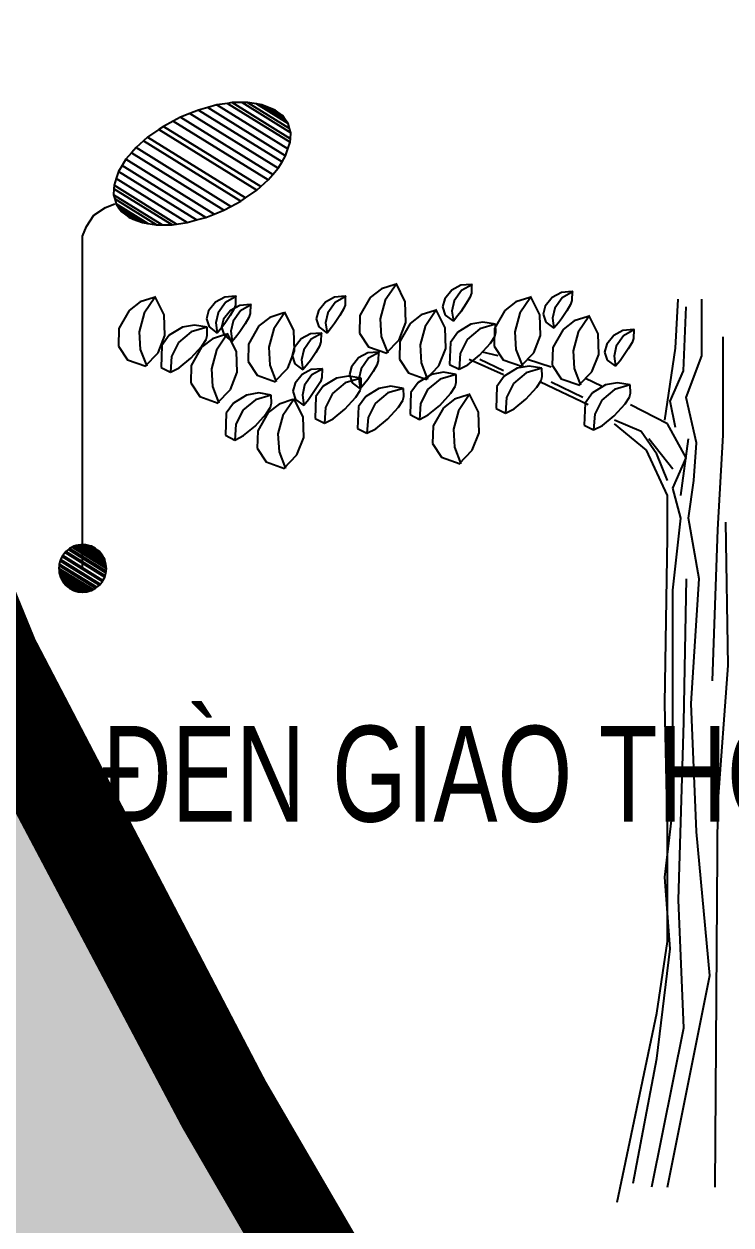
# Model space of a CAD drawing. Header units: millimetres. Extents: x 476643 to 477419, y 1110674 to 1111494.
# Drawn here: x 476798.14 to 476801.82, y 1111093.48 to 1111099.75 of the extents above; entities that cross this region are included whole.
import ezdxf

# ---------------------------------------------------------------- set-up
doc = ezdxf.new("R2010")
doc.units = ezdxf.units.MM
doc.header["$LTSCALE"] = 0.001
doc.header["$MEASUREMENT"] = 0
doc.layers.add('D-CONGTRINH', color=7, linetype='Continuous', lineweight=15)
doc.layers.add('HT_Text', color=7, linetype='Continuous', lineweight=15)
for name, color, linetype in [('HT_duong', 1, 'Continuous'), ('HT_thuc vat', 3, 'Continuous'), ('Ky hieu', 7, 'Continuous')]:
    doc.layers.add(name, color=color, linetype=linetype)
doc.styles.add('DIM', font='VAVON.TTF')

# ---------------------------------------------------------------- blocks, each defined once
blk = doc.blocks.new('Cot den')
at = {"layer": 'Ky hieu', "color": 5, "linetype": 'Continuous'}
for p, q in [((474186.0453, 1112245.1739), (474186.1261, 1112245.2277)), ((474186.1261, 1112245.2277), (474186.1934, 1112245.2547)), ((474185.9645, 1112245.0258), (474185.9914, 1112245.0931)), ((474185.9914, 1112245.0931), (474186.0453, 1112245.1739)), ((474185.9645, 1112242.6696), (474185.9645, 1112245.0258))]:
    blk.add_line(p, q, dxfattribs=at)
mesh = blk.add_polyface(dxfattribs=at)
corners = [(474186.2932, 1112245.159), (474186.2396, 1112245.1992), (474186.324, 1112245.1469), (474186.2223, 1112245.2245), (474186.3883, 1112245.1216), (474186.2017, 1112245.2545), (474186.4263, 1112245.1153), (474186.1921, 1112245.289), (474186.4891, 1112245.1049), (474186.1837, 1112245.3191), (474186.5285, 1112245.1053), (474186.186, 1112245.3618), (474186.5986, 1112245.106), (474186.1873, 1112245.386), (474186.6311, 1112245.1108), (474186.2035, 1112245.4342), (474186.707, 1112245.1221), (474186.2198, 1112245.4828), (474186.7723, 1112245.1403), (474186.2456, 1112245.5264), (474186.8386, 1112245.1587), (474186.2718, 1112245.5708), (474186.898, 1112245.1825), (474186.3103, 1112245.6158), (474186.9655, 1112245.2096), (474186.3431, 1112245.654), (474187.0162, 1112245.2367), (474186.3966, 1112245.7015), (474187.086, 1112245.2741), (474186.4251, 1112245.7267), (474187.1188, 1112245.2966), (474186.505, 1112245.7815), (474187.1987, 1112245.3514), (474186.5377, 1112245.804), (474187.2271, 1112245.3766), (474186.6076, 1112245.8414), (474187.2807, 1112245.424), (474186.6583, 1112245.8685), (474187.3134, 1112245.4623), (474186.7257, 1112245.8955), (474187.3519, 1112245.5073), (474186.7851, 1112245.9193), (474187.3782, 1112245.5516), (474186.8514, 1112245.9378), (474187.4039, 1112245.5952), (474186.9168, 1112245.956), (474187.4202, 1112245.6438), (474186.9926, 1112245.9672), (474187.4364, 1112245.6921), (474187.0251, 1112245.9721), (474187.4377, 1112245.7163), (474187.0953, 1112245.9728), (474187.4401, 1112245.759), (474187.1347, 1112245.9732), (474187.4317, 1112245.789), (474187.422, 1112245.8235), (474187.1974, 1112245.9628), (474187.422, 1112245.8235), (474187.4015, 1112245.8535), (474187.2355, 1112245.9565), (474187.3842, 1112245.8788), (474187.2998, 1112245.9312), (474187.3306, 1112245.9191)]
mesh.append_faces([[corners[k] for k in face] for face in [(0, 0, 2, 1), (1, 2, 4, 3), (3, 4, 6, 5), (5, 6, 8, 7), (7, 8, 10, 9), (9, 10, 12, 11), (11, 12, 14, 13), (13, 14, 16, 15), (15, 16, 18, 17), (17, 18, 20, 19), (19, 20, 22, 21), (21, 22, 24, 23), (23, 24, 26, 25), (25, 26, 28, 27), (27, 28, 30, 29), (29, 30, 32, 31), (31, 32, 34, 33), (33, 34, 36, 35), (35, 36, 38, 37), (37, 38, 40, 39), (39, 40, 42, 41), (41, 42, 44, 43), (43, 44, 46, 45), (45, 46, 48, 47), (47, 48, 50, 49), (49, 50, 52, 51), (51, 52, 54, 53), (53, 54, 57, 56), (56, 55, 58, 59), (59, 58, 60, 61), (61, 60, 62, 62)]], dxfattribs={"vtx0": -1, "vtx2": -1, "color": 5})
mesh = blk.add_polyface(dxfattribs=at)
corners = [(474185.8724, 1112242.5287), (474185.8564, 1112242.5417), (474185.9026, 1112242.5131), (474185.8455, 1112242.5506), (474185.9089, 1112242.5113), (474185.8319, 1112242.5673), (474185.9339, 1112242.5041), (474185.8236, 1112242.5775), (474185.9434, 1112242.5032), (474185.8151, 1112242.5939), (474185.9645, 1112242.5013), (474185.808, 1112242.6076), (474185.9776, 1112242.5025), (474185.8037, 1112242.6228), (474185.9951, 1112242.5041), (474185.799, 1112242.6389), (474186.0098, 1112242.5083), (474185.7975, 1112242.655), (474186.0265, 1112242.5131), (474185.7962, 1112242.6696), (474186.0385, 1112242.5193), (474185.7962, 1112242.6696), (474186.0566, 1112242.5287), (474185.798, 1112242.689), (474186.0648, 1112242.5354), (474185.799, 1112242.7002), (474186.0835, 1112242.5506), (474185.8056, 1112242.7229), (474186.089, 1112242.5573), (474185.808, 1112242.7315), (474186.1054, 1112242.5775), (474185.8199, 1112242.7545), (474186.1091, 1112242.5847), (474185.8236, 1112242.7617), (474186.121, 1112242.6076), (474185.84, 1112242.7818), (474186.1235, 1112242.6162), (474185.8455, 1112242.7886), (474186.13, 1112242.6389), (474185.8642, 1112242.8037), (474186.131, 1112242.6501), (474185.8724, 1112242.8104), (474186.1328, 1112242.6696), (474185.8905, 1112242.8198), (474186.1315, 1112242.6841), (474185.9026, 1112242.826), (474186.13, 1112242.7002), (474185.9193, 1112242.8308), (474186.1254, 1112242.7163), (474185.9339, 1112242.8351), (474186.121, 1112242.7315), (474185.9514, 1112242.8367), (474186.1139, 1112242.7453), (474185.9645, 1112242.8379), (474186.1054, 1112242.7617), (474185.9856, 1112242.8359), (474186.0971, 1112242.7718), (474185.9951, 1112242.8351), (474186.0835, 1112242.7886), (474186.0201, 1112242.8279), (474186.0726, 1112242.7975), (474186.0265, 1112242.826), (474186.0566, 1112242.8104)]
mesh.append_faces([[corners[k] for k in face] for face in [(0, 0, 2, 1), (1, 2, 4, 3), (3, 4, 6, 5), (5, 6, 8, 7), (7, 8, 10, 9), (9, 10, 12, 11), (11, 12, 14, 13), (13, 14, 16, 15), (15, 16, 18, 17), (17, 18, 20, 19), (21, 20, 22, 23), (23, 22, 24, 25), (25, 24, 26, 27), (27, 26, 28, 29), (29, 28, 30, 31), (31, 30, 32, 33), (33, 32, 34, 35), (35, 34, 36, 37), (37, 36, 38, 39), (39, 38, 40, 41), (41, 40, 42, 43), (43, 42, 44, 45), (45, 44, 46, 47), (47, 46, 48, 49), (49, 48, 50, 51), (51, 50, 52, 53), (53, 52, 54, 55), (55, 54, 56, 57), (57, 56, 58, 59), (59, 58, 60, 61), (61, 60, 62, 62)]], dxfattribs={"vtx0": -1, "vtx2": -1, "color": 5})
blk = doc.blocks.new('tree50')
for p, q in [((-1879.5884, 4727.1356), (-1937.5472, 4682.3356)), ((-1807.4204, 4750.4996), (-1879.5884, 4727.1356)), ((-1803.0988, 4750.4996), (-1859.4468, 4667.5916)), ((-1754.6128, 4660.1676), (-1803.0988, 4756.6996)), ((-1512.4984, 4719.5196), (-1549.1196, 4674.1316)), ((-1464.94, 4745.6916), (-1512.4984, 4719.5196)), ((-1461.4484, 4717.7356), (-1499.4856, 4663.7316)), ((-1408.4212, 4750.4996), (-1464.94, 4745.6916)), ((-1404.0756, 4750.4996), (-1461.4484, 4717.7356)), ((-1409.7884, 4704.0156), (-1417.0884, 4682.3356)), ((-1408.4212, 4750.4996), (-1409.7884, 4704.0156)), ((-940.1352, 4708.4836), (-987.718, 4682.3356)), ((-883.6408, 4713.3196), (-940.1352, 4708.4836)), ((-879.2952, 4713.3196), (-936.644, 4680.5556)), ((-883.6408, 4713.3196), (-885.008, 4666.8316)), ((-3137.3276, 4658.9476), (-3195.2864, 4614.1716)), ((-3065.1596, 4682.3356), (-3137.3276, 4658.9476)), ((-3060.8384, 4682.3356), (-3117.186, 4599.4036)), ((-3012.352, 4591.9796), (-3060.8384, 4688.5356)), ((-2744.2368, 4657.5556), (-2780.8332, 4612.1476)), ((-2696.6536, 4683.7036), (-2744.2368, 4657.5556)), ((-2693.1624, 4655.7476), (-2731.224, 4601.7716)), ((-2640.1352, 4688.5356), (-2696.6536, 4683.7036)), ((-2635.7896, 4688.5356), (-2693.1624, 4655.7476)), ((-2618.5776, 4640.3196), (-2666.1604, 4614.1716)), ((-2641.5268, 4642.0276), (-2648.802, 4620.3476)), ((-2640.1352, 4688.5356), (-2641.5268, 4642.0276)), ((-2562.0588, 4645.1556), (-2618.5776, 4640.3196)), ((-2557.7376, 4645.1556), (-2615.0864, 4612.3636)), ((-2562.0588, 4645.1556), (-2563.4504, 4598.6436)), ((-2171.7268, 4657.5556), (-2208.348, 4612.1476)), ((-2124.1684, 4683.7036), (-2171.7268, 4657.5556)), ((-2120.6772, 4655.7476), (-2158.7144, 4601.7716)), ((-2067.6496, 4688.5356), (-2124.1684, 4683.7036)), ((-2063.304, 4688.5356), (-2120.6772, 4655.7476)), ((-2069.0168, 4642.0276), (-2076.3168, 4620.3476)), ((-2067.6496, 4688.5356), (-2069.0168, 4642.0276)), ((-1937.5472, 4682.3356), (-1991.136, 4587.8276)), ((-1859.4468, 4667.5916), (-1885.4964, 4570.7876)), ((-1751.0484, 4552.1836), (-1754.6128, 4660.1676)), ((-1549.1196, 4674.1316), (-1560.2036, 4632.7516)), ((-1499.4856, 4663.7316), (-1511.0824, 4611.4396)), ((-1436.888, 4649.7676), (-1464.7932, 4607.9716)), ((-1417.0884, 4682.3356), (-1436.888, 4649.7676)), ((-1176.976, 4658.9476), (-1234.9348, 4614.1716)), ((-1104.8324, 4682.3356), (-1176.976, 4658.9476)), ((-1100.4868, 4682.3356), (-1156.8344, 4599.4036)), ((-1052.0248, 4591.9796), (-1100.4868, 4688.5356)), ((-987.718, 4682.3356), (-1024.3392, 4636.9516)), ((-936.644, 4680.5556), (-974.7056, 4626.5516)), ((-892.308, 4645.1556), (-912.1076, 4612.5836)), ((-885.008, 4666.8316), (-892.308, 4645.1556)), ((-344.968, 4416.9076), (-331.152, 4673.2556)), ((-206.98, 4377.4796), (-206.98, 4673.2556)), ((-3195.2864, 4614.1716), (-3248.8752, 4519.6396)), ((-3117.186, 4599.4036), (-3143.2356, 4502.5996)), ((-3008.7876, 4484.0196), (-3012.352, 4591.9796)), ((-2780.8332, 4612.1476), (-2791.9416, 4570.7876)), ((-2731.224, 4601.7716), (-2742.7964, 4549.4756)), ((-2666.1604, 4614.1716), (-2702.7572, 4568.7636)), ((-2668.602, 4587.8036), (-2696.5072, 4545.9836)), ((-2648.802, 4620.3476), (-2668.602, 4587.8036)), ((-2615.0864, 4612.3636), (-2653.148, 4558.3876)), ((-2570.7504, 4576.9636), (-2590.55, 4544.4196)), ((-2563.4504, 4598.6436), (-2570.7504, 4576.9636)), ((-2460.7404, 4578.3796), (-2518.6996, 4533.5796)), ((-2388.5972, 4601.7716), (-2460.7404, 4578.3796)), ((-2384.2512, 4601.7716), (-2440.5988, 4518.8356)), ((-2335.7896, 4511.4116), (-2384.2512, 4607.9716)), ((-2208.348, 4612.1476), (-2219.432, 4570.7876)), ((-2158.7144, 4601.7716), (-2170.3108, 4549.4756)), ((-2096.1164, 4587.8036), (-2124.022, 4545.9836)), ((-2076.3168, 4620.3476), (-2096.1164, 4587.8036)), ((-1991.136, 4587.8276), (-1993.9192, 4496.3996)), ((-1671.4096, 4590.7836), (-1729.3684, 4545.9836)), ((-1599.2416, 4614.1716), (-1671.4096, 4590.7836)), ((-1594.9204, 4614.1716), (-1651.268, 4531.2396)), ((-1546.434, 4523.8156), (-1594.9204, 4620.3476)), ((-1560.2036, 4632.7516), (-1546.4828, 4590.3916)), ((-1546.4828, 4590.3916), (-1503.8316, 4558.3876)), ((-1511.0824, 4611.4396), (-1503.8316, 4558.3876)), ((-1479.808, 4587.6596), (-1503.8316, 4558.3876)), ((-1464.7932, 4607.9716), (-1479.808, 4587.6596)), ((-1234.9348, 4614.1716), (-1288.5236, 4519.6396)), ((-1156.8344, 4599.4036), (-1182.884, 4502.5996)), ((-1048.436, 4484.0196), (-1052.0248, 4591.9796)), ((-1024.3392, 4636.9516), (-1035.4232, 4595.5676)), ((-1035.4232, 4595.5676), (-1021.7024, 4553.2116)), ((-974.7056, 4626.5516), (-986.302, 4574.2556)), ((-912.1076, 4612.5836), (-940.0132, 4570.7876)), ((-801.2192, 4583.1676), (-873.3872, 4559.8036)), ((-796.898, 4583.1676), (-853.2456, 4500.2556)), ((-748.436, 4492.8116), (-796.898, 4589.3676)), ((-303.564, 4298.5956), (-289.768, 4633.7996)), ((-3248.8752, 4519.6396), (-3251.6584, 4428.2356)), ((-2917.8452, 4526.6236), (-2986.4732, 4484.9716)), ((-2855.1496, 4538.0996), (-2917.8452, 4526.6236)), ((-2789.2072, 4526.6236), (-2871.898, 4502.7716)), ((-2789.2072, 4526.6236), (-2855.1496, 4538.0996)), ((-2791.9416, 4570.7876), (-2778.1968, 4528.4076)), ((-2787.9136, 4484.2876), (-2789.2072, 4526.6236)), ((-2778.1968, 4528.4076), (-2735.5452, 4496.3996)), ((-2742.7964, 4549.4756), (-2735.5452, 4496.3996)), ((-2711.5464, 4525.6716), (-2735.5452, 4496.3996)), ((-2702.7572, 4568.7636), (-2713.8656, 4527.4036)), ((-2713.8656, 4527.4036), (-2700.1204, 4485.0236)), ((-2696.5072, 4545.9836), (-2711.5464, 4525.6716)), ((-2653.148, 4558.3876), (-2664.7444, 4506.0916)), ((-2590.55, 4544.4196), (-2618.4556, 4502.5996)), ((-2518.6996, 4533.5796), (-2572.2884, 4439.0756)), ((-2440.5988, 4518.8356), (-2466.6488, 4422.0316)), ((-2219.432, 4570.7876), (-2205.7112, 4528.4076)), ((-2205.7112, 4528.4076), (-2163.06, 4496.3996)), ((-2170.3108, 4549.4756), (-2163.06, 4496.3996)), ((-2139.0364, 4525.6716), (-2163.06, 4496.3996)), ((-2124.022, 4545.9836), (-2139.0364, 4525.6716)), ((-1885.4964, 4570.7876), (-1880.0032, 4477.8676)), ((-1787.1568, 4461.3156), (-1751.0484, 4552.1836)), ((-1729.3684, 4545.9836), (-1782.9572, 4451.4756)), ((-1651.268, 4531.2396), (-1677.3176, 4434.4356)), ((-1542.8696, 4415.8316), (-1546.434, 4523.8156)), ((-1412.01, 4542.2476), (-1480.638, 4500.5996)), ((-1366.0628, 4518.3956), (-1431.9564, 4463.0236)), ((-1349.3148, 4553.7236), (-1412.01, 4542.2476)), ((-1283.3724, 4542.2476), (-1366.0628, 4518.3956)), ((-1283.3724, 4542.2476), (-1349.3148, 4553.7236)), ((-1288.5236, 4519.6396), (-1291.3068, 4428.2356)), ((-1282.054, 4499.9156), (-1283.3724, 4542.2476)), ((-1021.7024, 4553.2116), (-979.0512, 4521.2036)), ((-986.302, 4574.2556), (-979.0512, 4521.2036)), ((-931.346, 4515.0036), (-984.9348, 4420.4956)), ((-955.0276, 4550.4756), (-979.0512, 4521.2036)), ((-940.0132, 4570.7876), (-955.0276, 4550.4756)), ((-873.3872, 4559.8036), (-931.346, 4515.0036)), ((-562.6936, 4515.0036), (-619.2124, 4510.1676)), ((-558.348, 4515.0036), (-615.7212, 4482.2396)), ((-562.6936, 4515.0036), (-564.0852, 4468.4916)), ((-3143.2356, 4502.5996), (-3137.7424, 4409.6796)), ((-3044.896, 4393.1516), (-3008.7876, 4484.0196)), ((-2986.4732, 4484.9716), (-3024.2904, 4431.5556)), ((-2871.898, 4502.7716), (-2937.7912, 4447.3996)), ((-2760.008, 4466.8316), (-2817.9672, 4422.0316)), ((-2816.2092, 4428.2836), (-2793.6508, 4463.2436)), ((-2793.6508, 4463.2436), (-2787.9136, 4484.2876)), ((-2687.84, 4490.1996), (-2760.008, 4466.8316)), ((-2683.5188, 4490.1996), (-2739.842, 4407.2876)), ((-2700.1204, 4485.0236), (-2657.4936, 4453.0156)), ((-2635.0324, 4399.8636), (-2683.5188, 4496.3996)), ((-2664.7444, 4506.0916), (-2657.4936, 4453.0156)), ((-2633.47, 4482.2876), (-2657.4936, 4453.0156)), ((-2618.4556, 4502.5996), (-2633.47, 4482.2876)), ((-2332.2004, 4403.4316), (-2335.7896, 4511.4116)), ((-2297.508, 4465.4156), (-2334.1292, 4420.0316)), ((-2249.9252, 4491.5876), (-2297.508, 4465.4156)), ((-2246.434, 4463.6356), (-2284.4956, 4409.6316)), ((-2193.4312, 4496.3996), (-2249.9252, 4491.5876)), ((-2189.0852, 4496.3996), (-2246.434, 4463.6356)), ((-2193.4312, 4496.3996), (-2194.7984, 4449.9156)), ((-1993.9192, 4496.3996), (-1946.8488, 4425.3036)), ((-1880.0032, 4477.8676), (-1846.4584, 4391.0516)), ((-1855.1252, 4391.0516), (-1787.1568, 4461.3156)), ((-1782.9572, 4451.4756), (-1785.7404, 4360.0476)), ((-1480.638, 4500.5996), (-1518.4556, 4447.1796)), ((-1431.9564, 4463.0236), (-1468.6996, 4389.6356)), ((-1310.3744, 4443.9076), (-1287.8156, 4478.8676)), ((-1287.8156, 4478.8676), (-1282.054, 4499.9156)), ((-1182.884, 4502.5996), (-1177.4152, 4409.6796)), ((-1084.5444, 4393.1516), (-1048.436, 4484.0196)), ((-853.2456, 4500.2556), (-879.2952, 4403.4316)), ((-744.8472, 4384.8516), (-748.436, 4492.8116)), ((-666.7708, 4484.0196), (-703.392, 4438.6116)), ((-619.2124, 4510.1676), (-666.7708, 4484.0196)), ((-615.7212, 4482.2396), (-653.7824, 4428.2356)), ((-564.0852, 4468.4916), (-571.3608, 4446.8156)), ((-96.58, 3963.3796), (-96.58, 4476.0636)), ((-3251.6584, 4428.2356), (-3204.5884, 4357.1396)), ((-3137.7424, 4409.6796), (-3104.1976, 4322.8636)), ((-3112.8648, 4322.8636), (-3044.896, 4393.1516)), ((-3024.2904, 4431.5556), (-3029.0024, 4317.0516)), ((-2937.7912, 4447.3996), (-2974.5344, 4374.0116)), ((-2873.4848, 4365.0036), (-2816.2092, 4428.2836)), ((-2817.9672, 4422.0316), (-2871.556, 4327.5276)), ((-2739.842, 4407.2876), (-2765.9164, 4310.4876)), ((-2631.468, 4291.8836), (-2635.0324, 4399.8636)), ((-2572.2884, 4439.0756), (-2575.0716, 4347.6676)), ((-2466.6488, 4422.0316), (-2461.18, 4329.1156)), ((-2368.3088, 4312.5836), (-2332.2004, 4403.4316)), ((-2334.1292, 4420.0316), (-2345.2132, 4378.6516)), ((-2284.4956, 4409.6316), (-2296.092, 4357.3356)), ((-2221.898, 4395.6676), (-2249.8032, 4353.8676)), ((-2202.098, 4428.2356), (-2221.898, 4395.6676)), ((-2194.7984, 4449.9156), (-2202.098, 4428.2356)), ((-1950.682, 4392.4196), (-1998.2652, 4366.2476)), ((-1894.1636, 4397.2516), (-1950.682, 4392.4196)), ((-1889.8176, 4397.2516), (-1947.1908, 4364.4636)), ((-1946.8488, 4425.3036), (-1850.804, 4391.0516)), ((-1894.1636, 4397.2516), (-1895.5552, 4350.7436)), ((-1677.3176, 4434.4356), (-1671.8244, 4341.5156)), ((-1578.978, 4324.9636), (-1542.8696, 4415.8316)), ((-1518.4556, 4447.1796), (-1523.1672, 4332.6796)), ((-1468.6996, 4389.6356), (-1474.0952, 4307.7516)), ((-1367.6496, 4380.6276), (-1310.3744, 4443.9076)), ((-1269.4808, 4377.4796), (-1352.2688, 4397.1796)), ((-1291.3068, 4428.2356), (-1244.2368, 4357.1396)), ((-1177.4152, 4409.6796), (-1143.846, 4322.8636)), ((-1152.5376, 4322.8636), (-1084.5444, 4393.1516)), ((-984.9348, 4420.4956), (-987.718, 4329.0636)), ((-879.2952, 4403.4316), (-873.802, 4310.5356)), ((-703.392, 4438.6116), (-714.5004, 4397.2516)), ((-714.5004, 4397.2516), (-700.7552, 4354.8716)), ((-653.7824, 4428.2356), (-665.3548, 4375.9396)), ((-591.1604, 4414.2716), (-619.0656, 4372.4476)), ((-571.3608, 4446.8156), (-591.1604, 4414.2716)), ((-400.144, 4042.2596), (-344.968, 4416.9076)), ((-3204.5884, 4357.1396), (-3108.5432, 4322.8636)), ((-2974.5344, 4374.0116), (-2979.93, 4292.1276)), ((-2933.9584, 4314.9796), (-2873.4848, 4365.0036)), ((-2871.556, 4327.5276), (-2874.3392, 4236.0956)), ((-2575.0716, 4347.6676), (-2528.0012, 4276.5756)), ((-2461.18, 4329.1156), (-2427.6108, 4242.2956)), ((-2345.2132, 4378.6516), (-2331.468, 4336.2916)), ((-2331.468, 4336.2916), (-2288.8412, 4304.2836)), ((-2296.092, 4357.3356), (-2288.8412, 4304.2836)), ((-2264.8176, 4333.5556), (-2288.8412, 4304.2836)), ((-2249.8032, 4353.8676), (-2264.8176, 4333.5556)), ((-1998.2652, 4366.2476), (-2034.8616, 4320.8636)), ((-1947.1908, 4364.4636), (-1985.2524, 4310.4876)), ((-1902.8304, 4329.0636), (-1922.6304, 4296.5196)), ((-1895.5552, 4350.7436), (-1902.8304, 4329.0636)), ((-1785.7404, 4360.0476), (-1738.6704, 4288.9516)), ((-1671.8244, 4341.5156), (-1638.2796, 4254.6996)), ((-1523.1672, 4332.6796), (-1474.0952, 4307.7516)), ((-1474.0952, 4307.7516), (-1428.1236, 4330.6036)), ((-1428.1236, 4330.6036), (-1367.6496, 4380.6276)), ((-1241.8684, 4278.8676), (-1421.2632, 4357.7516)), ((-1241.8684, 4298.5956), (-1366.0628, 4357.7516)), ((-1244.2368, 4357.1396), (-1148.1916, 4322.8636)), ((-993.5044, 4318.3236), (-1117.6984, 4357.7516)), ((-987.718, 4329.0636), (-940.648, 4257.9716)), ((-780.9556, 4293.9836), (-744.8472, 4384.8516)), ((-700.7552, 4354.8716), (-658.104, 4322.8636)), ((-665.3548, 4375.9396), (-658.104, 4322.8636)), ((-634.0804, 4352.1356), (-658.104, 4322.8636)), ((-619.0656, 4372.4476), (-634.0804, 4352.1356)), ((-289.768, 4160.5716), (-206.98, 4377.4796)), ((-3029.0024, 4317.0516), (-2979.93, 4292.1276)), ((-2979.93, 4292.1276), (-2933.9584, 4314.9796)), ((-2765.9164, 4310.4876), (-2760.4232, 4217.5676)), ((-2667.5764, 4201.0116), (-2631.468, 4291.8836)), ((-2528.0012, 4276.5756), (-2431.9564, 4242.2956)), ((-2436.302, 4242.2956), (-2368.3088, 4312.5836)), ((-2293.1624, 4279.4796), (-2329.7836, 4234.0956)), ((-2245.604, 4305.6516), (-2293.1624, 4279.4796)), ((-2242.1128, 4277.6996), (-2280.174, 4223.7196)), ((-2189.0852, 4310.4876), (-2245.604, 4305.6516)), ((-2184.7396, 4310.4876), (-2242.1128, 4277.6996)), ((-2190.4768, 4263.9756), (-2197.7524, 4242.2956)), ((-2189.0852, 4310.4876), (-2190.4768, 4263.9756)), ((-2051.5608, 4272.0316), (-2114.2564, 4260.5596)), ((-1985.6428, 4260.5596), (-2051.5608, 4272.0316)), ((-2034.8616, 4320.8636), (-2045.97, 4279.4796)), ((-2045.97, 4279.4796), (-2032.2248, 4237.1196)), ((-1985.2524, 4310.4876), (-1996.8244, 4258.1916)), ((-1922.6304, 4296.5196), (-1950.5356, 4254.6996)), ((-1738.6704, 4288.9516), (-1642.6252, 4254.6996)), ((-1618.6752, 4280.4316), (-1687.3276, 4238.7556)), ((-1646.9468, 4254.6996), (-1578.978, 4324.9636)), ((-1555.98, 4291.9076), (-1618.6752, 4280.4316)), ((-1490.062, 4280.4316), (-1572.7524, 4256.5556)), ((-1490.062, 4280.4316), (-1555.98, 4291.9076)), ((-1488.7436, 4238.0756), (-1490.062, 4280.4316)), ((-1238.768, 4271.0076), (-1276.5852, 4217.5916)), ((-1170.1156, 4312.6596), (-1238.768, 4271.0076)), ((-1124.1928, 4288.8076), (-1190.0864, 4233.4356)), ((-1107.4448, 4324.1556), (-1170.1156, 4312.6596)), ((-1041.5024, 4312.6596), (-1124.1928, 4288.8076)), ((-1041.5024, 4312.6596), (-1107.4448, 4324.1556)), ((-1045.9456, 4249.2796), (-1040.184, 4270.3236)), ((-1040.184, 4270.3236), (-1041.5024, 4312.6596)), ((-873.802, 4310.5356), (-840.2572, 4223.7196)), ((-848.9484, 4223.7196), (-780.9556, 4293.9836)), ((-372.556, 4140.8436), (-303.564, 4298.5956)), ((-2874.3392, 4236.0956), (-2827.2688, 4165.0036)), ((-2760.4232, 4217.5676), (-2726.8784, 4130.7476)), ((-2735.5452, 4130.7476), (-2667.5764, 4201.0116)), ((-2329.7836, 4234.0956), (-2340.892, 4192.7116)), ((-2280.174, 4223.7196), (-2291.7464, 4171.4236)), ((-2217.552, 4209.7516), (-2245.4572, 4167.9316)), ((-2182.884, 4218.9076), (-2220.7016, 4165.4916)), ((-2197.7524, 4242.2956), (-2217.552, 4209.7516)), ((-2114.2564, 4260.5596), (-2182.884, 4218.9076)), ((-2068.3332, 4236.7076), (-2134.2268, 4181.3356)), ((-1985.6428, 4260.5596), (-2068.3332, 4236.7076)), ((-2032.2248, 4237.1196), (-1989.5736, 4205.1156)), ((-1996.8244, 4258.1916), (-1989.5736, 4205.1156)), ((-1990.062, 4197.1796), (-1984.3244, 4218.2236)), ((-1965.5744, 4234.3876), (-1989.5736, 4205.1156)), ((-1984.3244, 4218.2236), (-1985.6428, 4260.5596)), ((-1950.5356, 4254.6996), (-1965.5744, 4234.3876)), ((-1892.5032, 4207.7516), (-1961.1312, 4166.0876)), ((-1829.808, 4219.2276), (-1892.5032, 4207.7516)), ((-1763.8656, 4207.7516), (-1846.556, 4183.8996)), ((-1763.8656, 4207.7516), (-1829.808, 4219.2276)), ((-1762.5472, 4165.4156), (-1763.8656, 4207.7516)), ((-1687.3276, 4238.7556), (-1725.1204, 4185.3396)), ((-1638.646, 4201.1836), (-1675.3648, 4127.8076)), ((-1572.7524, 4256.5556), (-1638.646, 4201.1836)), ((-1517.064, 4182.0676), (-1494.5052, 4217.0516)), ((-1494.5052, 4217.0516), (-1488.7436, 4238.0756)), ((-1276.5852, 4217.5916), (-1281.2972, 4103.0996)), ((-1190.0864, 4233.4356), (-1226.8052, 4160.0596)), ((-1125.7796, 4151.0516), (-1068.5044, 4214.3196)), ((-1068.5044, 4214.3196), (-1045.9456, 4249.2796)), ((-800.3156, 4121.1316), (-1048.7044, 4239.4396)), ((-827.9036, 4160.5716), (-993.5044, 4239.4396)), ((-940.648, 4257.9716), (-844.6028, 4223.7196)), ((-731.3216, 4219.7156), (-814.1096, 4259.1676)), ((-709.7396, 4225.3556), (-778.392, 4183.7036)), ((-663.8168, 4201.4996), (-729.7104, 4146.1316)), ((-647.0444, 4236.8276), (-709.7396, 4225.3556)), ((-581.1264, 4225.3556), (-663.8168, 4201.4996)), ((-581.1264, 4225.3556), (-647.0444, 4236.8276)), ((-579.808, 4183.0196), (-581.1264, 4225.3556)), ((-2827.2688, 4165.0036), (-2731.224, 4130.7476)), ((-2582.4204, 4172.5476), (-2651.0728, 4130.8836)), ((-2536.4976, 4148.6796), (-2602.3908, 4093.3116)), ((-2519.7248, 4184.0196), (-2582.4204, 4172.5476)), ((-2453.8068, 4172.5476), (-2536.4976, 4148.6796)), ((-2453.8068, 4172.5476), (-2519.7248, 4184.0196)), ((-2452.4888, 4130.1996), (-2453.8068, 4172.5476)), ((-2340.892, 4149.3396), (-2413.0356, 4125.9636)), ((-2336.5464, 4149.3396), (-2392.894, 4066.4196)), ((-2340.892, 4192.7116), (-2327.1468, 4150.3556)), ((-2288.0844, 4058.9836), (-2336.5464, 4155.5436)), ((-2327.1468, 4150.3556), (-2284.4956, 4118.3476)), ((-2291.7464, 4171.4236), (-2284.4956, 4118.3476)), ((-2260.472, 4147.6316), (-2284.4956, 4118.3476)), ((-2245.4572, 4167.9316), (-2260.472, 4147.6316)), ((-2220.7016, 4165.4916), (-2225.4136, 4050.9996)), ((-2134.2268, 4181.3356), (-2170.9456, 4107.9476)), ((-2069.896, 4098.9516), (-2012.6204, 4162.2196)), ((-2012.6204, 4162.2196), (-1990.062, 4197.1796)), ((-1961.1312, 4166.0876), (-1998.9484, 4112.6836)), ((-1846.556, 4183.8996), (-1912.4496, 4128.5276)), ((-1790.8676, 4109.4116), (-1768.3088, 4144.3716)), ((-1768.3088, 4144.3716), (-1762.5472, 4165.4156)), ((-1725.1204, 4185.3396), (-1729.8568, 4070.8476)), ((-1574.3392, 4118.7996), (-1517.064, 4182.0676)), ((-1497.9232, 4150.7556), (-1555.882, 4105.9556)), ((-1425.7552, 4174.1316), (-1497.9232, 4150.7556)), ((-1421.434, 4174.1316), (-1477.7816, 4091.2116)), ((-1372.9476, 4083.7756), (-1421.434, 4180.3356)), ((-1226.8052, 4160.0596), (-1232.2248, 4078.1596)), ((-1186.2532, 4101.0236), (-1125.7796, 4151.0516)), ((-778.392, 4183.7036), (-816.1848, 4130.2836)), ((-729.7104, 4146.1316), (-766.4292, 4072.7396)), ((-608.1284, 4127.0156), (-585.5696, 4161.9756)), ((-585.5696, 4161.9756), (-579.808, 4183.0196)), ((-344.968, 4002.8196), (-372.556, 4140.8436)), ((-234.568, 3923.9516), (-289.768, 4160.5716)), ((-2688.8656, 4077.4676), (-2693.602, 3962.9636)), ((-2651.0728, 4130.8836), (-2688.8656, 4077.4676)), ((-2602.3908, 4093.3116), (-2639.1096, 4019.9236)), ((-2470.9944, 4081.1636), (-2524.5832, 3986.6556)), ((-2480.8088, 4074.1956), (-2458.2504, 4109.1556)), ((-2413.0356, 4125.9636), (-2470.9944, 4081.1636)), ((-2458.2504, 4109.1556), (-2452.4888, 4130.1996)), ((-2170.9456, 4107.9476), (-2176.3412, 4026.0636)), ((-2130.394, 4048.9116), (-2069.896, 4098.9516)), ((-1998.9484, 4112.6836), (-2003.6604, 3998.1796)), ((-1912.4496, 4128.5276), (-1949.1928, 4055.1396)), ((-1848.1428, 4046.1316), (-1790.8676, 4109.4116)), ((-1675.3648, 4127.8076), (-1680.7844, 4045.9116)), ((-1634.8128, 4068.7756), (-1574.3392, 4118.7996)), ((-1555.882, 4105.9556), (-1609.4712, 4011.4516)), ((-1477.7816, 4091.2116), (-1503.8316, 3994.3956)), ((-1369.3832, 3975.8036), (-1372.9476, 4083.7756)), ((-1281.2972, 4103.0996), (-1232.2248, 4078.1596)), ((-1232.2248, 4078.1596), (-1186.2532, 4101.0236)), ((-816.1848, 4130.2836), (-820.9212, 4015.7836)), ((-665.4036, 4063.7316), (-608.1284, 4127.0156)), ((-386.352, 4022.5356), (-579.5396, 4121.1316)), ((-2639.1096, 4019.9236), (-2644.5296, 3938.0356)), ((-2538.0844, 4010.9116), (-2480.8088, 4074.1956)), ((-2392.894, 4066.4196), (-2418.9436, 3969.6036)), ((-2284.4956, 3951.0116), (-2288.0844, 4058.9836)), ((-2225.4136, 4050.9996), (-2176.3412, 4026.0636)), ((-2176.3412, 4026.0636), (-2130.394, 4048.9116)), ((-1949.1928, 4055.1396), (-1954.5884, 3973.2436)), ((-1908.6164, 3996.1076), (-1848.1428, 4046.1316)), ((-1729.8568, 4070.8476), (-1680.7844, 4045.9116)), ((-1680.7844, 4045.9116), (-1634.8128, 4068.7756)), ((-820.9212, 4015.7836), (-771.8488, 3990.8436)), ((-766.4292, 4072.7396), (-771.8488, 3990.8436)), ((-771.8488, 3990.8436), (-725.8772, 4013.7076)), ((-725.8772, 4013.7076), (-665.4036, 4063.7316)), ((-524.3392, 3983.1036), (-662.3276, 4042.2596)), ((-496.752, 3884.5076), (-662.3276, 4022.5356)), ((-289.768, 3845.0676), (-386.352, 4022.5356)), ((-2693.602, 3962.9636), (-2644.5296, 3938.0356)), ((-2644.5296, 3938.0356), (-2598.558, 3960.8876)), ((-2598.558, 3960.8876), (-2538.0844, 4010.9116)), ((-2524.5832, 3986.6556), (-2527.3664, 3895.2396)), ((-2418.9436, 3969.6036), (-2413.4748, 3876.6956)), ((-2320.604, 3860.1556), (-2284.4956, 3951.0116)), ((-2003.6604, 3998.1796), (-1954.5884, 3973.2436)), ((-1954.5884, 3973.2436), (-1908.6164, 3996.1076)), ((-1609.4712, 4011.4516), (-1612.2544, 3920.0316)), ((-1503.8316, 3994.3956), (-1498.3384, 3901.4876)), ((-1405.4916, 3884.9356), (-1369.3832, 3975.8036)), ((-441.552, 3864.7956), (-524.3392, 3983.1036)), ((-124.192, 3470.4236), (-96.58, 3963.3796)), ((-2527.3664, 3895.2396), (-2480.2964, 3824.1316)), ((-1612.2544, 3920.0316), (-1565.184, 3848.9276)), ((-1498.3384, 3901.4876), (-1464.7932, 3814.6716)), ((-358.764, 3785.9116), (-482.956, 3943.6636)), ((-317.356, 3647.8876), (-275.976, 3943.6636)), ((-248.364, 3726.7716), (-234.568, 3923.9516)), ((-2480.2964, 3824.1316), (-2384.2512, 3789.8796)), ((-2413.4748, 3876.6956), (-2379.9056, 3789.8796)), ((-2388.5972, 3789.8796), (-2320.604, 3860.1556)), ((-1565.184, 3848.9276), (-1469.1392, 3814.6716)), ((-1473.4604, 3814.6716), (-1405.4916, 3884.9356)), ((-386.352, 3647.8876), (-496.752, 3884.5076)), ((-386.352, 3726.7716), (-441.552, 3864.7956)), ((-358.764, 3687.3276), (-289.768, 3845.0676)), ((-386.352, 3726.7716), (-386.352, 3726.7716)), ((-275.976, 3529.5756), (-248.364, 3726.7716)), ((-386.352, 3430.9916), (-386.352, 3647.8876)), ((-317.356, 3529.5756), (-358.764, 3687.3276)), ((-358.764, 3154.9316), (-317.356, 3529.5756)), ((-220.776, 3214.0876), (-275.976, 3529.5756)), ((-151.78, 2681.6876), (-124.192, 3470.4236)), ((-68.992, 2760.5716), (-82.788, 3509.8636)), ((-400.144, 2563.3796), (-386.352, 3430.9916)), ((-289.768, 3214.0876), (-303.564, 2464.7956)), ((-262.156, 2563.3796), (-220.776, 3214.0876)), ((-358.764, 2602.8196), (-358.764, 3154.9316)), ((-124.192, 2030.9916), (-68.992, 2760.5716)), ((-358.764, 2011.2676), (-358.764, 2602.8196)), ((-386.352, 1912.6836), (-400.144, 2563.3796)), ((-234.568, 1892.9556), (-262.156, 2563.3796)), ((-303.564, 2464.7956), (-331.152, 1538.0356)), ((-400.144, 1656.3476), (-358.764, 2011.2676)), ((-137.988, 39.4408), (-124.192, 2030.9916)), ((-386.352, 1321.1316), (-386.352, 1912.6836)), ((-165.576, 1143.6636), (-234.568, 1892.9556)), ((-372.556, 1281.6876), (-400.144, 1656.3476)), ((-331.152, 1538.0356), (-303.564, 867.6156)), ((-441.552, 946.4836), (-386.352, 1321.1316)), ((-441.552, 709.8636), (-372.556, 1281.6876)), ((-386.352, 39.4408), (-165.576, 1143.6636)), ((-648.5336, -39.4288), (-441.552, 946.4836)), ((-303.564, 867.6156), (-469.14, 39.4408)), ((-565.7456, 59.1552), (-441.552, 709.8636))]:
    blk.add_line(p, q)
blk = doc.blocks.new('fff')
at = {"layer": 'HT_duong'}
blk.add_lwpolyline([(476873.9471, 1111174.7578), (476870.7029, 1111178.8445), (476868.4674, 1111179.5784), (476834.974, 1111153.0527), (476818.9661, 1111139.9809), (476801.6621, 1111126.0299), (476801.6621, 1111126.0299), (476798.4799, 1111121.44), (476796.4153, 1111116.0323), (476795.3987, 1111104.5487), (476796.7854, 1111098.6341), (476799.1789, 1111094.1109), (476825.7434, 1111048.3467), (476842.4618, 1111020.0143), (476844.5445, 1111018.0114), (476847.7904, 1111017.9435), (476854.9226, 1111021.8728)], dxfattribs=at)
at = {"xscale": 0.7360424541984685, "yscale": 0.7360424541402608, "zscale": 0.7360424542015039}
blk.add_blockref('Cot den', (127777.4403, 292439.0833), dxfattribs=at)
at = {"layer": 'HT_thuc vat', "xscale": 0.0009999999892897904, "yscale": 0.0009999999310821295, "zscale": 0.001}
blk.add_blockref('tree50', (476801.8799, 1111093.6393), dxfattribs=at)
at = {"layer": 'HT_Text', "color": 9, "style": 'DIM', "width": 0.75}
blk.add_text('ÑEØN GIAO THOÂNG', height=0.5, dxfattribs=at).set_placement((476798.5447, 1111095.5856))

msp = doc.modelspace()

# ---------------------------------------------------------------- hatches: boundary and pattern name
at = {"layer": 'HT_duong', "lineweight": 35}
h = msp.add_hatch(color=8, dxfattribs=at)
h.paths.add_polyline_path([(477048.8869, 1111327.4626), (477027.7754, 1111358.9723), (477020.2701, 1111370.1742), (477008.332, 1111362.8653), (477016.4213, 1111350.7917), (477017.8599, 1111344.6831), (477017.1383, 1111339.4994), (477012.7696, 1111333.596), (476979.4908, 1111315.8936), (476971.1237, 1111317.952), (476961.673, 1111322.5963), (476956.5051, 1111325.872), (476954.5142, 1111328.2208), (476952.1373, 1111336.1948), (476950.5082, 1111341.552), (476944.0211, 1111339.2453), (476951.4415, 1111311.6738), (476952.2304, 1111304.9948), (476951.5865, 1111298.4479), (476949.7582, 1111292.182), (476947.7488, 1111287.8522), (476944.9754, 1111283.905), (476912.7191, 1111237.2965), (476908.6909, 1111231.5679), (476905.1317, 1111227.4196), (476830.3223, 1111166.9894), (476799.591, 1111142.6655), (476792.6427, 1111141.5433), (476785.2887, 1111143.0735), (476778.9826, 1111147.2493), (476775.4549, 1111152.3713), (476762.3258, 1111180.6541), (476747.928, 1111173.644), (476760.345, 1111146.8927), (476762.51, 1111138.7938), (476762.2901, 1111130.0028), (476760.1619, 1111122.3055), (476756.9907, 1111116.7859), (476735.457, 1111099.5515), (476743.8141, 1111087.993), (476759.6068, 1111098.3826), (476775.9594, 1111098.612), (476781.0335, 1111093.1867), (476828.7565, 1111011.4796), (476830.0746, 1111008.3258), (476829.3651, 1111005.7395), (476823.6012, 1110996.6577), (476828.9771, 1110986.6093), (476838.7221, 1110987.9027), (476841.2724, 1110987.7555), (476843.5822, 1110986.1127), (476852.5533, 1110970.8375), (476872.9485, 1110935.6599), (476871.7099, 1110929.87), (476868.2016, 1110926.9263), (476873.4977, 1110917.4347), (476877.8107, 1110918.6414), (476881.1677, 1110918.7616), (476884.4141, 1110916.2513), (476895.7642, 1110896.7472), (476895.132, 1110892.0328), (476890.2669, 1110888.6443), (476893.2729, 1110883.6795), (476898.4186, 1110886.3604), (476901.3785, 1110885.9703), (476903.4096, 1110883.7133), (476924.932, 1110847.1734), (476928.3801, 1110849.1517), (476943.9939, 1110822.8312), (476950.9445, 1110826.1398), (476941.0164, 1110842.3292), (476941.0334, 1110842.3368), (476927.7237, 1110865.746), (476917.8759, 1110882.8019), (476920.9863, 1110885.3836), (476907.496, 1110908.5589), (476893.3537, 1110932.7052), (476851.8669, 1111003.7622), (476851.4405, 1111006.305), (476852.8009, 1111008.3799), (476859.9686, 1111013.191), (476854.9226, 1111021.8728), (476847.7904, 1111017.9435), (476844.5445, 1111018.0114), (476842.4618, 1111020.0143), (476825.7434, 1111048.3467), (476799.1789, 1111094.1109), (476796.7854, 1111098.6341), (476795.3987, 1111104.5487), (476796.4153, 1111116.0323), (476798.4799, 1111121.44), (476801.6621, 1111126.0299), (476818.9661, 1111139.9809), (476834.974, 1111153.0527), (476868.4674, 1111179.5784), (476870.7029, 1111178.8445), (476873.9471, 1111174.7578), (476875.8499, 1111172.5516), (476876.4833, 1111171.6632), (476827.0078, 1111132.4606), (476828.8709, 1111130.1092), (476878.227, 1111169.2172), (476881.3172, 1111164.8823), (476910.9302, 1111113.0438), (476920.6031, 1111118.895), (476886.6232, 1111176.5327), (476903.8625, 1111187.8617), (476907.7238, 1111189.8404), (476910.8978, 1111190.1595), (476913.7296, 1111189.6764), (476918.1923, 1111185.8728), (476929.1414, 1111167.4636), (476939.3738, 1111150.1656), (476950.7745, 1111129.8955), (476953.3893, 1111131.3661), (476941.9726, 1111151.6648), (476931.7216, 1111168.994), (476920.5167, 1111187.8336), (476915.0475, 1111192.4949), (476911.0019, 1111193.1851), (476906.8599, 1111192.7687), (476902.2557, 1111190.4092), (476884.0143, 1111178.4211), (476881.2217, 1111180.9885), (476878.7601, 1111185.1606), (476878.4714, 1111186.5476), (476878.8679, 1111187.779), (476900.1631, 1111204.2814), (476906.5798, 1111209.3668), (476916.2733, 1111204.4634), (476926.7189, 1111192.4107), (476937.2635, 1111174.3323), (476991.8597, 1111079.8757), (477002.1776, 1111061.9917), (477014.8736, 1111068.3705), (477006.4653, 1111083.5074), (477006.7018, 1111088.5615), (477014.3171, 1111096.8102), (477023.7651, 1111101.9907), (477078.6638, 1111132.7368), (477096.8049, 1111142.8456), (477115.281, 1111153.1389), (477133.6943, 1111163.4267), (477137.3829, 1111165.6421), (477155.5829, 1111167.9695), (477151.757, 1111173.4558), (477114.867, 1111228.6355)])
h.paths.add_polyline_path([(476933.19, 1111209.4814), (476930.7385, 1111214.8356), (476928.9501, 1111222.6843), (476929.1742, 1111230.3941), (476929.9766, 1111237.4784), (476938.1439, 1111249.178), (476947.6881, 1111262.9663), (476959.6922, 1111280.2439), (476966.0318, 1111288.7095), (476972.8871, 1111295.3093), (476974.8153, 1111294.7301), (476975.681, 1111293.7209), (476978.0539, 1111289.9629), (476987.3381, 1111273.5437), (476991.5182, 1111278.36), (476979.4569, 1111300.0535), (476983.8426, 1111302.3598), (477002.2371, 1111311.997), (477020.7335, 1111321.6825), (477025.6611, 1111322.7251), (477029.895, 1111322.591), (477033.9055, 1111321.0627), (477037.6765, 1111318.2918), (477049.6722, 1111301.0034), (477061.0296, 1111283.9995), (477072.5541, 1111266.7389), (477084.0984, 1111249.4224), (477097.8726, 1111228.8636), (477128.6776, 1111182.3742), (477128.8293, 1111179.6728), (477127.4567, 1111176.9838), (477124.9018, 1111174.7083), (477110.0097, 1111166.3195), (477091.6942, 1111156.1466), (477073.4514, 1111145.9051), (477018.2489, 1111115.0502), (477005.6921, 1111108.0648), (477001.8537, 1111106.39), (476998.2591, 1111106.1957), (476993.7804, 1111108.3242), (476988.9821, 1111113.249), (476983.5746, 1111122.517), (476973.1122, 1111140.5279), (476962.7166, 1111158.5244), (476941.6662, 1111194.8077)], flags=16)

# ---------------------------------------------------------------- linework, layer by layer
at = {"layer": 'D-CONGTRINH', "lineweight": 35, "const_width": 0.5}
msp.add_lwpolyline([(476894.1168, 1110931.4023), (476851.8669, 1111003.7622, -0.412584), (476853.1001, 1111008.51), (476859.9686, 1111013.191), (476854.9226, 1111021.8728), (476847.7904, 1111017.9435, -0.467249), (476842.4618, 1111020.0143), (476830.9696, 1111039.49), (476799.1789, 1111094.1109, -0.311934), (476801.6621, 1111126.0299), (476868.4674, 1111179.5784), (476870.7029, 1111178.8445), (476873.2619, 1111175.6209), (476873.9471, 1111174.7578), (476807.4918, 1111122.1017), (476804.7331, 1111107.3679), (476808.8851, 1111100.5297), (476817.6964, 1111084.5967), (476828.1972, 1111067.5752), (476854.9226, 1111021.8728), (476859.9686, 1111013.191), (476863.5926, 1111008.0223), (476893.0913, 1110956.9462)], format="xyb", dxfattribs=at)
msp.add_lwpolyline([(476873.9471, 1111174.7578), (476870.7029, 1111178.8445), (476868.4674, 1111179.5784), (476834.974, 1111153.0527), (476818.9661, 1111139.9809), (476801.6621, 1111126.0299), (476801.6621, 1111126.0299), (476798.4799, 1111121.44), (476796.4153, 1111116.0323), (476795.3987, 1111104.5487), (476796.7854, 1111098.6341), (476799.1789, 1111094.1109), (476825.7434, 1111048.3467), (476842.4618, 1111020.0143), (476844.5445, 1111018.0114), (476847.7904, 1111017.9435), (476854.9226, 1111021.8728)], dxfattribs=at)

# ---------------------------------------------------------------- block references
at = {"lineweight": 35}
msp.add_blockref('fff', (0, 0), dxfattribs=at)

doc.saveas('drawing.dxf')
